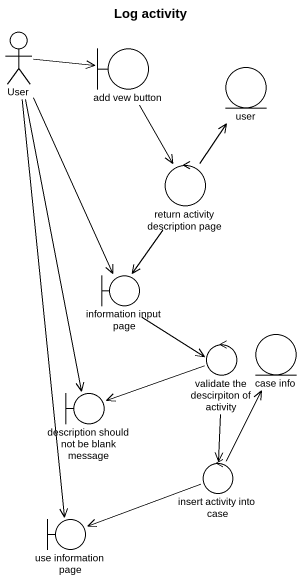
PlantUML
@startuml
title Log activity
actor User
boundary "add vew button" as add_vew_button
entity user
control "return activity description page" as return_activity_description
boundary "information input page" as information_input_page
control "validate the descirpiton of activity" as validate_the_descirpiton_of
entity "case info" as case_info
boundary "description should not be blank message" as description_should_not_be
control "insert activity into case" as insert_activity_into_case
boundary "use information page" as use_information_page
User -right-> add_vew_button
User --> information_input_page
User --> description_should_not_be
User --> use_information_page
add_vew_button --> return_activity_description
return_activity_description -up-> user
return_activity_description --> information_input_page
information_input_page --> validate_the_descirpiton_of
validate_the_descirpiton_of -left-> description_should_not_be
validate_the_descirpiton_of --> insert_activity_into_case
insert_activity_into_case -up-> case_info
insert_activity_into_case -left-> use_information_page
@enduml
